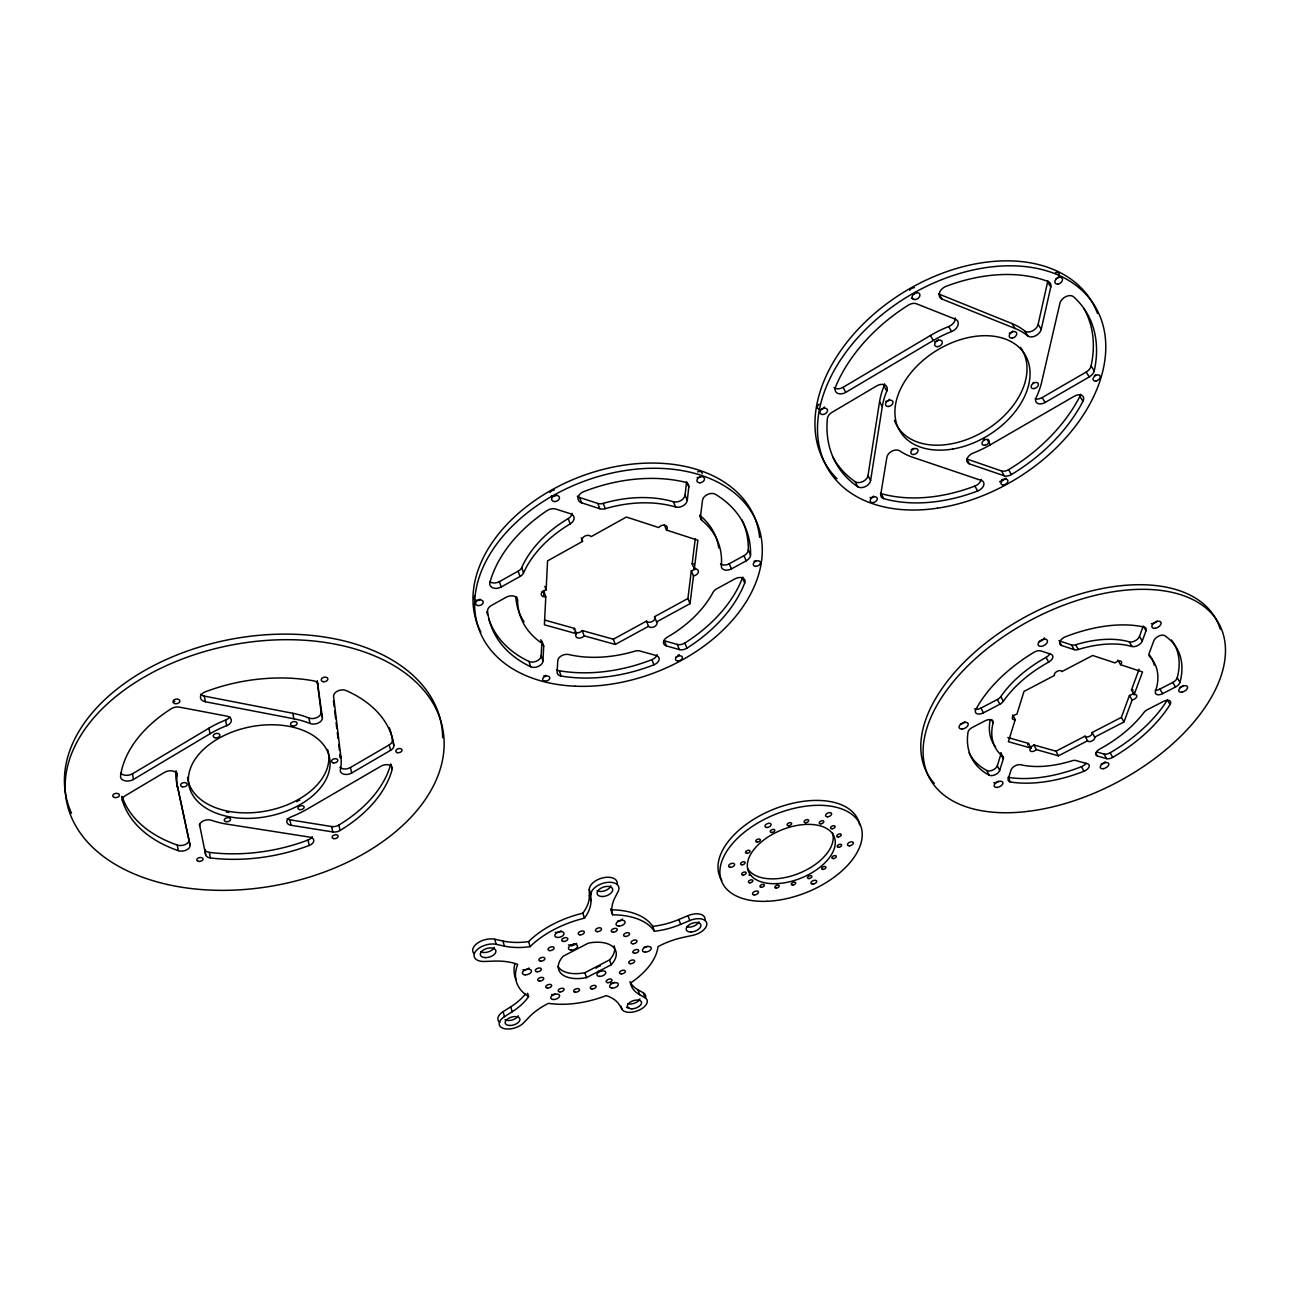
<?xml version="1.0" encoding="UTF-8"?>
<svg xmlns="http://www.w3.org/2000/svg" width="1290" height="1290" viewBox="0 0 1290 1290"><rect width="100%" height="100%" fill="white"/><g stroke="black" fill="none" stroke-linecap="round" stroke-linejoin="round"><path stroke-width="1.5" d="M543.751 595.496L543.945 591.497A4.838 3.338 -18.6 0 1 542.235 591.497M542.961 661.028L541.187 655.723L541.897 641.211L543.671 646.516L542.961 661.028A7.498 4.983 -17.9 0 1 538.478 666.35A7.498 4.983 -17.9 0 1 530.722 666.737A136.385 93.412 -20.8 0 1 487.556 611.299A7.788 5.353 -17.1 0 1 491.442 605.445L506.293 597.189A7.788 5.37 -17.5 0 1 517.548 600.173A105.587 72.272 -20.8 0 0 541.961 643.275A7.563 5.063 -18 0 1 543.671 646.516M543.945 591.497L545.783 596.818L544.412 624.812L576.453 633.696A4.708 3.16 -19.3 0 0 577.807 637.937A4.708 3.16 -19.3 0 0 584.112 635.825L615.265 644.452L648.483 626.327A4.66 3.096 -21.2 0 0 654.465 626.618A4.66 3.096 -21.2 0 0 656.578 621.909L690.037 603.639L693.472 575.888L691.327 570.712A4.741 3.225 -22.8 0 0 695.568 568.293M545.783 596.818A4.854 3.338 -18.6 0 1 541.252 594.029A4.854 3.338 -18.6 0 1 546.138 589.901L547.557 560.876L582.58 541.397A4.934 3.483 -20.2 0 1 584.66 536.205A4.934 3.483 -20.2 0 1 591.11 536.656L626.376 517.032L658.722 527.546A4.886 3.419 -22.5 0 1 665.285 525.353A4.886 3.419 -22.5 0 1 666.462 530.045L697.89 540.252L694.326 569.019A4.757 3.209 -22.8 0 1 698.422 571.809A4.757 3.209 -22.8 0 1 693.472 575.888M687.28 500.294L685.054 495.086L686.586 481.831L688.812 487.04L687.28 500.294A7.917 5.579 -23.3 0 1 675.589 506.986A105.587 72.272 -20.8 0 0 605.268 508.679A8.014 5.74 -21.1 0 1 599.834 508.728L581.613 502.81A8.079 5.805 -20.6 0 1 578.097 497.505A8.079 5.805 -20.6 0 1 583.66 491.667A136.385 93.412 -20.8 0 1 684.974 482.137A7.966 5.644 -23.6 0 1 688.812 487.04M690.037 603.639L687.925 598.479L691.327 570.712M694.326 569.019L692.166 563.843L695.229 538.898M832.969 457.257A145.867 99.233 -31.9 0 0 855.173 481.686A7.74 5.241 -28.1 0 0 862.8 481.557A7.74 5.241 -28.1 0 0 868.009 475.559L879.57 401.674A87.43 59.421 -31.9 0 1 884.053 386.065A8.127 5.692 -30.4 0 0 884.537 383.807M870.589 480.573L882.279 406.705A87.639 59.388 -31.8 0 1 886.794 391.096A8.143 5.692 -30.3 0 0 884.956 385.017A8.143 5.692 -30.3 0 0 876.765 385.887L831.905 412.397A8.079 5.66 -28.8 0 0 827.374 418.557A146.222 99.169 -31.8 0 0 857.721 486.717A7.772 5.241 -28.1 0 0 865.38 486.588A7.772 5.241 -28.1 0 0 870.589 480.573L868.009 475.559M938.668 293.927A8.514 6.047 -34.2 0 0 939.072 294.12L1012.053 323.596A87.43 59.421 -31.9 0 1 1024.679 330.95A8.272 5.612 -34.5 0 0 1032.371 330.982A8.272 5.612 -34.5 0 0 1038.128 324.403L1047.593 282.058A8.466 5.805 -35.7 0 0 1047.738 280.752M1041.24 329.289L1050.802 286.928A8.482 5.805 -35.6 0 0 1048.173 281.526A146.222 99.169 -31.8 0 0 946.005 286.348A8.546 6.047 -34.1 0 0 939.443 292.878A8.546 6.047 -34.1 0 0 942.055 299.087L1015.133 328.499A87.639 59.388 -31.8 0 1 1027.759 335.851A8.288 5.595 -34.4 0 0 1035.483 335.868A8.288 5.595 -34.4 0 0 1041.24 329.289L1038.128 324.403M969.08 752.892A116.1 65.193 -27.9 0 0 986.818 770.501A6.353 3.548 -26 0 0 992.816 770.033A6.353 3.548 -26 0 0 997.331 765.728L1000.895 754.182A6.402 3.58 -26.1 0 0 1000.959 752.763M1012.747 714.902L1015.23 719.626L1008.361 741.702L1030.952 748.071A4.015 2.225 -26.7 0 0 1031.113 751.409A4.015 2.225 -26.7 0 0 1036.37 749.603L1058.429 755.827L1087.567 740.783A3.999 2.177 -27.6 0 0 1092.098 740.895A3.999 2.177 -27.6 0 0 1094.662 737.122L1123.977 721.965L1132.12 700.002A4.08 2.241 -28.6 0 0 1136.732 696.697A4.08 2.241 -28.6 0 0 1134.136 694.601L1131.459 689.989L1139.102 669.236M986.818 770.501L989.172 775.193A6.369 3.531 -25.9 0 0 995.17 774.726A6.369 3.531 -25.9 0 0 999.702 770.42L1003.298 758.875A6.418 3.58 -26.1 0 0 1002.652 756.359A90.074 50.374 -27.8 0 1 993.09 722.851L991.462 719.691M1058.913 640.743L1071.506 644.935A6.805 3.934 -28.8 0 0 1075.634 644.774A89.897 50.455 -27.9 0 1 1129.298 641.872A6.756 3.838 -29.5 0 0 1139.473 636.422L1143.214 626.085L1146.02 630.746L1142.247 641.066A6.773 3.822 -29.5 0 1 1132.056 646.532A90.074 50.374 -27.8 0 0 1078.295 649.483A6.821 3.934 -28.8 0 1 1074.183 649.644L1061.573 645.484L1059.8 642.323M1028.807 746.781A3.999 2.225 -26.8 0 0 1033.919 744.943L1055.962 751.199L1085.035 736.171A3.983 2.177 -27.6 0 0 1089.55 736.284A3.983 2.177 -27.6 0 0 1092.114 732.51L1121.365 717.385L1129.46 695.407A4.064 2.241 -28.7 0 0 1134.055 692.101M1134.136 694.601L1142.521 671.961L1120.558 664.705L1117.85 660.045M499.794 1022.341A13.722 7.337 -16.6 0 1 503.116 1011.666L510.743 1006.813A54.938 30.041 -16.1 0 0 525.723 993.623M629.955 981.642A52.648 28.283 -19.5 0 0 638.002 989.817L643.355 992.832L644.952 997.67A13.4 7.063 -18.7 0 1 640.082 1009.667A13.4 7.063 -18.7 0 1 622.086 1009.425L619.458 1005.023A52.471 27.59 -17.6 0 0 606.171 995.606A73.836 40.49 -18 0 1 548.524 1003.33A52.471 27.59 -17.6 0 0 528.9 1017.31L523.611 1022.873A13.755 7.321 -16.6 0 1 503.358 1028.388A13.755 7.321 -16.6 0 1 504.487 1016.649L512.13 1011.795A55.035 29.993 -16.1 0 0 528.594 996.573L527.642 993.268M120.647 773.226A7.934 5.047 -7.9 0 0 132.531 773.79L208.964 728.173A82.947 52.987 -10.9 0 1 225.589 720.062A7.917 5.208 -9.7 0 0 229.765 716.676M133.386 779.482L209.996 733.8A83.124 52.938 -11 0 1 226.669 725.673A7.934 5.208 -9.8 0 0 231.345 720.4A7.934 5.208 -9.8 0 0 226.589 716.079L179.52 707.162A8.095 5.321 -8.5 0 0 171.344 708.678A138.675 88.381 -10.9 0 0 120.551 776.145A7.966 5.047 -7.9 0 0 124.695 780.708A7.966 5.047 -7.9 0 0 133.386 779.482L132.531 773.79M834.033 387.677A8.175 5.821 -29.7 0 0 843.08 387.306L930.396 335.513A87.43 59.421 -31.9 0 1 948.682 326.564A8.369 5.853 -33.3 0 0 955.277 317.904M845.74 392.37L933.299 340.495A87.639 59.388 -31.8 0 1 951.633 331.53A8.385 5.853 -33.2 0 0 957.986 325.177A8.385 5.853 -33.2 0 0 955.438 319.243L916.513 303.795A8.482 6.047 -33 0 0 908.499 305.037A146.222 99.169 -31.8 0 0 835.485 387.032A8.208 5.805 -29.6 0 0 837.404 393.208A8.208 5.805 -29.6 0 0 845.74 392.37L843.08 387.306M339.883 767.308A7.434 4.741 -13 0 0 350.412 767.534L389.193 744.91A7.434 4.805 -13.9 0 0 392.45 739.928A138.369 88.462 -10.9 0 0 389.37 727.786M393.853 745.346A138.675 88.381 -10.9 0 0 346.107 690.553A7.756 5.16 -12.7 0 0 337.69 690.989A7.756 5.16 -12.7 0 0 333.594 696.552L340.979 757.794A83.124 52.938 -11 0 1 340.334 769.824A7.45 4.741 -13.1 0 0 343.688 774.161A7.45 4.741 -13.1 0 0 351.735 772.968L390.596 750.312A7.45 4.789 -14 0 0 393.853 745.346L392.45 739.928M1035.177 398.755A7.95 5.225 -33 0 0 1042.127 397.594L1086.148 372.052A8.03 5.241 -34.1 0 0 1091.082 365.989A145.867 99.233 -31.9 0 0 1083.697 308.31M1045.142 402.464L1089.292 376.89A8.046 5.241 -34.1 0 0 1094.243 370.827A146.222 99.169 -31.8 0 0 1073.586 296.797A8.401 5.66 -35.5 0 0 1065.83 296.636A8.401 5.66 -35.5 0 0 1059.88 303.408L1041.627 382.227A87.639 59.388 -31.8 0 1 1036.176 397.497A7.966 5.225 -32.9 0 0 1037.434 403.302A7.966 5.225 -32.9 0 0 1045.142 402.464L1042.127 397.594M969.451 463.9A7.756 5.096 -30.6 0 1 967.129 458.788A7.756 5.096 -30.6 0 1 973.095 453.113A87.639 59.388 -31.8 0 0 990.285 444.824L1074.264 396.24A7.917 5.128 -33.3 0 1 1081.923 395.433A7.917 5.128 -33.3 0 1 1082.955 401.271A146.222 99.169 -31.8 0 1 1011.408 474.559A7.659 4.934 -30.9 0 1 1004.297 475.816L969.451 463.9L966.662 458.966L1001.459 470.931A7.643 4.95 -30.9 0 0 1008.57 469.689A145.867 99.233 -31.9 0 0 1079.875 396.433A7.901 5.128 -33.4 0 0 1080.569 394.272M489.587 581.613A7.869 5.515 -17.2 0 0 499.407 581.613L518.161 571.164A7.869 5.531 -17.8 0 0 521.74 567.519A105.345 72.337 -20.8 0 1 568.213 518.58A7.998 5.724 -19.8 0 0 572.115 513.339M501.165 586.998L519.967 576.517A7.901 5.531 -17.9 0 0 523.547 572.873A105.587 72.272 -20.8 0 1 570.18 523.917A8.014 5.724 -19.8 0 0 570.535 513.759L555.829 509.066A8.062 5.789 -19.4 0 0 547.299 510.501A136.385 93.412 -20.8 0 0 489.878 582.629A7.885 5.499 -17.2 0 0 492.861 587.853A7.885 5.499 -17.2 0 0 501.165 586.998L499.407 581.613M720.546 563.972A7.563 5.112 -23.7 0 0 729.253 563.746L743.943 555.7A7.579 5.128 -24.2 0 0 748.281 549.879A136.063 93.493 -20.8 0 0 741.863 519.676M718.772 547.96A105.345 72.337 -20.8 0 0 699.68 515.194L701.905 520.386A105.587 72.272 -20.8 0 1 721.32 565.859A7.579 5.112 -23.7 0 0 731.478 568.874L746.201 560.827A7.595 5.128 -24.2 0 0 750.554 555.006L748.281 549.879M574.679 632.019A4.692 3.16 -19.2 0 0 582.241 630.552L613.347 639.227L646.484 621.119A4.644 3.096 -21.2 0 0 652.45 621.425A4.644 3.096 -21.2 0 0 654.546 616.717L687.925 598.479M974.531 708.936A6.627 3.838 -26.6 0 0 980.981 708.081L997.364 699.503A6.644 3.854 -26.9 0 0 1000.83 696.568A89.897 50.455 -27.9 0 1 1046.045 657.384A6.773 3.951 -28.2 0 0 1049.931 653.514M983.415 712.854L999.847 704.243A6.66 3.854 -26.9 0 0 1003.314 701.325A90.074 50.374 -27.8 0 1 1048.657 662.109A6.789 3.934 -28.2 0 0 1050.979 654.224L1040.82 650.918A6.821 3.983 -28.1 0 0 1034.096 652.224A116.326 65.097 -27.8 0 0 975.788 709.677A6.644 3.838 -26.5 0 0 976.949 713.709A6.644 3.838 -26.5 0 0 983.415 712.854L980.981 708.081M571.663 946.021L576.678 943.409M557.957 966.387A29.976 16.496 -18 0 0 584.951 972.676L609.557 959.905A29.976 16.496 -18 0 0 614.121 945.86M586.482 977.61L611.154 964.823A30.041 16.464 -18 0 0 613.185 947.037A30.041 16.464 -18 0 0 588.272 943.151L563.149 956.245A30.041 16.464 -18 0 0 561.505 973.902A30.041 16.464 -18 0 0 586.482 977.61L584.951 972.676M1155.163 690.231A6.514 3.564 -29.1 0 0 1159.92 689.086L1172.771 682.442A6.531 3.564 -29.3 0 0 1177.222 677.782A116.1 65.193 -27.9 0 0 1171.481 640.001M1162.645 693.665L1175.513 687.006A6.547 3.564 -29.3 0 0 1179.979 682.346A116.326 65.097 -27.8 0 0 1164.902 635.744A6.756 3.789 -29.8 0 0 1158.839 636.051A6.756 3.789 -29.8 0 0 1153.824 640.791L1149.084 653.562A6.708 3.741 -29.5 0 0 1149.471 656.352A90.074 50.374 -27.8 0 1 1155.437 691.521A6.531 3.564 -29.1 0 0 1162.645 693.665L1159.92 689.086M610.718 908.853A55.357 31.282 -19.6 0 0 610.992 909.805A73.691 40.554 -18 0 1 652.692 926.349A55.357 31.282 -19.6 0 0 678.911 919.48L688.022 915.658A13.835 7.627 -19.9 0 1 704.888 920.447M610.992 909.805L612.621 914.787A73.836 40.49 -18 0 1 654.385 931.251A55.454 31.234 -19.6 0 0 680.636 924.366L689.779 920.544A13.867 7.611 -19.9 0 1 706.726 923.092A13.867 7.611 -19.9 0 1 692.827 935.331L683.41 937.346A52.745 28.235 -19.6 0 0 657.965 946.65A73.836 40.49 -18 0 1 630.407 983.109A52.745 28.235 -19.6 0 0 639.598 994.655L644.952 997.67M392.176 769.356A7.369 4.676 -14 0 0 389.048 764.97A7.369 4.676 -14 0 0 381.05 766.147L307.02 809.217A83.124 52.938 -11 0 1 291.298 816.78A7.369 4.563 -12 0 0 286.799 821.537A7.369 4.563 -12 0 0 291.056 825.278L332.82 831.937A7.24 4.45 -13 0 0 340.092 830.47A138.675 88.381 -10.9 0 0 392.176 769.356L390.789 763.97A138.369 88.462 -10.9 0 1 338.851 825.068A7.224 4.467 -12.9 0 1 331.594 826.535L289.911 819.811A7.353 4.563 -12 0 1 287.089 818.715M318.178 684.716A7.869 5.257 -11.9 0 0 313.502 680.814A138.675 88.381 -10.9 0 0 205.303 691.811A8.079 5.37 -9.2 0 0 200.45 697.245A8.079 5.37 -9.2 0 0 205.368 701.76L293.975 718.82A83.124 52.938 -11 0 1 310.1 723.497A7.724 5.063 -12.1 0 0 318.42 722.964A7.724 5.063 -12.1 0 0 322.387 717.546L317.308 681.023M200.45 694.133A8.046 5.37 -9.1 0 0 204.32 696.1L292.749 713.273A82.947 52.987 -10.9 0 1 308.842 717.982A7.708 5.079 -12 0 0 317.147 717.45A7.708 5.079 -12 0 0 321.097 712.032L317.13 681.104M528.594 996.573A73.836 40.49 -18 0 1 517.693 964.42A55.035 29.993 -16.1 0 0 494.118 961.115L484.492 961.469A14.48 8.095 -16.2 0 1 475.349 951.714A14.48 8.095 -16.2 0 1 496.15 944.328L504.39 946.102A56.937 32.508 -17.2 0 0 530.061 946.667A73.836 40.49 -18 0 1 584.434 918.19A56.937 32.508 -17.2 0 0 590.981 900.646L590.868 894.551L589.256 889.519A14.513 8.321 -18.5 0 1 604.026 877.603A14.513 8.321 -18.5 0 1 617.152 884.44M474.027 953.665A14.448 8.111 -16.2 0 1 477.623 943.038A14.448 8.111 -16.2 0 1 494.731 939.233L502.955 941.023A56.825 32.556 -17.1 0 0 528.577 941.619A73.691 40.554 -18 0 1 582.838 913.175A56.825 32.556 -17.1 0 0 589.369 895.631L589.256 889.519M544.477 620.022L574.582 628.424L576.453 633.696M666.462 645.951L679.314 649.579A7.321 4.773 -21.7 0 0 686.925 648.16A136.385 93.412 -20.8 0 0 744.717 582.983A7.498 4.999 -23.7 0 0 742.669 577.985A7.498 4.999 -23.7 0 0 735.026 578.823L716.708 588.821A7.482 4.983 -23.1 0 0 713.08 592.271A105.587 72.272 -20.8 0 1 667.236 637.196A7.353 4.821 -21.5 0 0 666.462 645.951L664.447 640.791A7.337 4.838 -21.5 0 1 663.753 640.55M1007.812 737.525L1028.501 743.411L1030.952 748.071M664.447 640.791L677.282 644.436A7.305 4.789 -21.7 0 0 684.861 643.017A136.063 93.493 -20.8 0 0 742.492 577.872A7.482 4.999 -23.7 0 0 742.718 577.114M1097.419 756.005L1106.578 758.633A6.305 3.386 -27.6 0 0 1112.706 757.359A116.326 65.097 -27.8 0 0 1170.062 704.501A6.45 3.483 -28.9 0 0 1169.466 700.599A6.45 3.483 -28.9 0 0 1163.419 701.421L1147.39 709.693A6.434 3.483 -28.6 0 0 1143.924 712.499A90.074 50.374 -27.8 0 1 1099.773 749.022A6.321 3.402 -27.5 0 0 1097.419 756.005L1095.726 752.941M1096.726 751.941L1104.046 754.053A6.289 3.386 -27.6 0 0 1110.158 752.779A116.1 65.193 -27.9 0 0 1167.369 699.938L1170.062 704.501M577.275 496.102A8.062 5.821 -20.6 0 0 579.597 497.488L597.802 503.439A7.998 5.74 -21.1 0 0 603.22 503.39A105.345 72.337 -20.8 0 1 673.412 501.762A7.901 5.579 -23.4 0 0 685.054 495.086M1047.593 282.058L1050.802 286.928M1091.082 365.989L1094.243 370.827M1086.148 372.052L1089.292 376.89M1079.875 396.433L1082.955 401.271M1024.679 330.95L1027.759 335.851M1012.053 323.596L1015.133 328.499M1177.222 677.782L1179.979 682.346M1172.771 682.442L1175.513 687.006M939.072 294.12L942.055 299.087M1139.473 636.422L1142.247 641.066M948.682 326.564L951.633 331.53M1129.298 641.872L1132.056 646.532M930.396 335.513L933.299 340.495M1008.57 469.689L1011.408 474.559M987.431 439.906L990.285 444.824M1001.459 470.931L1004.297 475.816M1129.46 695.407L1132.12 700.002M1121.365 717.385L1123.977 721.965M1075.634 644.774L1078.295 649.483M1071.506 644.935L1074.183 649.644M880.425 493.361A7.675 5.128 -28.4 0 0 881.135 493.619A145.867 99.233 -31.9 0 0 974.901 486.072L977.675 490.99A7.627 4.934 -30.1 0 0 983.641 485.459A7.627 4.934 -30.1 0 0 981.4 480.477L912.643 457.257A87.639 59.388 -31.8 0 1 899.823 450.919A7.853 5.305 -29.2 0 0 892.164 451.065A7.853 5.305 -29.2 0 0 886.891 457.176L880.796 494.247A7.692 5.128 -28.4 0 0 883.731 498.633A146.222 99.169 -31.8 0 0 977.675 490.99M1110.158 752.779L1112.706 757.359M1092.114 732.51L1094.662 737.122M1104.046 754.053L1106.578 758.633M1046.045 657.384L1048.657 662.109M1085.035 736.171L1087.567 740.783M884.053 386.065L886.794 391.096M1010.425 781.998L1008.054 777.338A116.1 65.193 -27.9 0 0 1081.471 766.679L1083.939 771.275A6.273 3.37 -27.1 0 0 1088.921 767.195A6.273 3.37 -27.1 0 0 1087.518 763.809L1075.908 760.519A6.305 3.419 -27 0 0 1072.055 760.778A90.074 50.374 -27.8 0 1 1020.712 764.744A6.353 3.499 -26.3 0 0 1011.102 769.84L1008.232 778.902A6.321 3.467 -26.1 0 0 1010.425 781.998A116.326 65.097 -27.8 0 0 1083.955 771.275M879.57 401.674L882.279 406.705M1055.962 751.199L1058.429 755.827M1033.919 744.943L1036.37 749.603M1000.83 696.568L1003.314 701.325M997.364 699.503L999.847 704.243M881.135 493.619L883.731 498.633M1001.056 753.215L1002.652 756.359M1000.895 754.182L1003.298 758.875M855.173 481.686L857.721 486.717M997.331 765.728L999.702 770.42M743.943 555.7L746.201 560.827M742.492 577.872L744.717 582.983M729.253 563.746L731.478 568.874M673.412 501.762L675.589 506.986M664.318 524.82L666.462 530.045M684.861 643.017L686.925 648.16M677.282 644.436L679.314 649.579M654.546 616.717L656.578 621.909M603.22 503.39L605.268 508.679M646.484 621.119L648.483 626.327M597.802 503.439L599.834 508.728M657.062 654.659A7.288 4.773 -20.8 0 1 651.934 659.641L653.901 664.818A136.385 93.412 -20.8 0 1 561.086 676.024A7.417 4.886 -18.6 0 1 557.119 672.042L557.78 660.674A7.45 4.934 -18.7 0 1 568.68 654.514A105.587 72.272 -20.8 0 0 634.825 651.16A7.353 4.821 -20.5 0 1 639.792 650.982L656.11 655.497A7.305 4.757 -20.8 0 1 659.045 659.819A7.305 4.757 -20.8 0 1 653.901 664.818M579.597 497.488L581.613 502.81M581.258 537.865L582.58 541.397M613.347 639.227L615.265 644.452M568.213 518.58L570.18 523.917M688.022 915.658L689.779 920.544M582.241 630.552L584.112 635.825M678.911 919.48L680.636 924.366M544.896 586.353L546.138 589.901M652.692 926.349L654.385 931.251M556.619 669.607A7.401 4.886 -18.6 0 0 559.296 670.752L561.086 676.024M521.74 567.519L523.547 572.873M518.161 571.164L519.967 576.517M540.768 639.727L541.961 643.275M516.371 596.609L517.548 600.173M638.002 989.817L639.598 994.655M488.765 618.878A136.063 93.493 -20.8 0 0 528.981 661.431L530.722 666.737M589.369 895.631L590.981 900.646M609.557 959.905L611.154 964.823M621.038 1006.2L622.086 1009.425M582.838 913.175L584.434 918.19M528.577 941.619L530.061 946.667M502.955 941.023L504.39 946.102M494.731 939.233L496.15 944.328M510.743 1006.813L512.13 1011.795M503.116 1011.666L504.487 1016.649M389.193 744.91L390.596 750.312M350.412 767.534L351.735 772.968M340.108 754.15L340.979 757.794M321.097 712.032L322.387 717.546M338.851 825.068L340.092 830.47M308.842 717.982L310.1 723.497M331.594 826.535L332.82 831.937M292.749 713.273L293.975 718.82M176.053 770.727A82.947 52.987 -10.9 0 0 176.585 782.175L190.017 845.031A7.53 4.596 -9.7 0 1 186.421 849.997A7.53 4.596 -9.7 0 1 178.214 850.642A138.675 88.381 -10.9 0 1 122.469 800.735L121.921 796.946M176.585 782.175L190.017 845.031M312.244 836.662A7.24 4.434 -12.3 0 1 308.068 840.016L309.245 845.434A138.675 88.381 -10.9 0 1 210.334 857.931A7.434 4.515 -10.4 0 1 205.674 854.786L199.466 824.262M289.911 819.811L291.056 825.278M225.589 720.062L226.669 725.673M204.32 696.1L205.368 701.76M208.964 728.173L209.996 733.8M205.674 854.786L204.707 849.239A7.417 4.515 -10.4 0 0 209.351 852.384L210.334 857.931M176.472 771.823L177.117 775.596A83.124 52.938 -11 0 0 177.536 787.803M122.066 796.398A138.369 88.462 -10.9 0 0 177.294 845.063L178.214 850.642M333.465 700.922L334.191 706.856M334.658 710.806L335.626 718.724M336.093 722.674L336.819 728.608M337.287 732.559L338.012 738.493M338.722 744.427L339.447 750.345M750.554 555.006A136.385 93.412 -20.8 0 0 715.466 494.312A7.885 5.515 -24.2 0 0 707.549 494.457A7.885 5.515 -24.2 0 0 702.486 500.407L700.47 516.758A7.821 5.434 -23.9 0 0 701.905 520.386M480.88 632.165A148.56 102.103 -20.8 0 1 587.273 474.123A148.56 102.103 -20.8 0 1 759.616 537.366M678.798 655.626A148.56 102.103 -20.8 0 1 675.638 657.303M755.988 560.553A3.773 2.532 -24.4 0 1 753.957 561.198M573.937 629.73A4.692 3.16 -19.2 0 1 574.582 628.424M692.166 563.843A4.741 3.225 -22.8 0 1 693.81 563.859M556.571 494.634A4.047 2.935 -19.6 0 1 551.346 495.973M549.959 492.538A4.047 2.935 -19.6 0 1 554.361 490.055M545.863 675.38A3.693 2.435 -18.1 0 1 543.767 675.896M679.233 654.594A3.628 2.354 -21.5 0 1 677.831 655.417M697.535 471.85A3.983 2.822 -24.3 0 1 702.26 473.607M700.341 476.703A3.983 2.822 -24.3 0 1 697.132 477.558M524.03 621.909A105.345 72.337 -20.8 0 1 515.919 598.028M651.934 659.641A136.063 93.493 -20.8 0 1 559.296 670.752M487.491 614.621A136.063 93.493 -20.8 0 1 486.814 611.75M541.187 655.723A7.482 4.983 -17.9 0 1 536.721 661.044A7.482 4.983 -17.9 0 1 528.981 661.431M480.17 599.14A3.918 2.709 -16.6 0 1 476.687 600.205M475.3 599.898A3.918 2.709 -16.6 0 1 475.252 595.609M836.984 478.687A155.961 106.119 -31.9 0 1 901.033 293.878A155.961 106.119 -31.9 0 1 1097.516 313.47M1006.232 478.122A155.961 106.119 -31.9 0 1 999.589 481.718M1095.662 374.729A3.999 2.596 -34.1 0 1 1094.436 375.6M916.223 292.314A4.257 3.064 -33.5 0 1 912.562 294.555M909.724 290.298A4.257 3.064 -33.5 0 1 914.4 287.67M873.572 496.102A3.822 2.564 -28 0 1 872.733 496.763M871.46 497.343A3.822 2.564 -28 0 1 870.04 497.585M1002.959 479.235A3.805 2.451 -30.6 0 1 1001.701 479.816M1033.709 382.501A3.999 2.661 -33.1 0 1 1032.79 383.114M1012.827 331.014A4.128 2.822 -34.1 0 1 1009.264 333.159M938.346 339.818A4.144 2.903 -32.7 0 1 934.653 341.705M889.519 399.32A4.031 2.806 -30.3 0 1 885.666 401.448M913.852 448.259A3.918 2.644 -29.7 0 1 911.24 449.468M984.689 439.132A3.902 2.58 -31.1 0 1 983.48 439.89M1020.358 347.333A73.143 49.713 -31.9 0 1 983.028 431.876A73.143 49.713 -31.9 0 1 894.438 420.379M1055.43 272.642A4.241 2.903 -36.1 0 1 1059.267 274.947M1058.59 276.689A4.241 2.903 -36.1 0 1 1055.833 278.914M911.32 298.345A8.466 6.047 -33 0 1 913.594 298.796M981.126 479.364A7.611 4.95 -30.1 0 1 974.901 486.072M824.455 406.947A4.047 2.87 -28.7 0 1 821.149 409.285M818.65 409.14A4.047 2.87 -28.7 0 1 819.102 404.157M721.884 880.522A74.739 42.135 -22 0 1 773.323 809.394A74.739 42.135 -22 0 1 859.656 824.81M748.942 875.055A2.338 1.306 -21.2 0 1 750.635 875.233M832.437 832.679A46.166 26.026 -22 0 1 800.445 872.75A46.166 26.026 -22 0 1 747.668 868.734M122.469 800.735A7.853 4.918 -8.2 0 1 125.259 795.72L164.556 772.339A7.853 4.983 -8.9 0 1 173.086 771.097A7.853 4.983 -8.9 0 1 177.117 775.596M309.245 845.434A7.256 4.434 -12.4 0 0 313.793 840.774A7.256 4.434 -12.4 0 0 309.664 837.113L227.443 824.229A83.124 52.938 -11 0 1 211.463 820.295A7.563 4.66 -10.1 0 0 203.24 820.94A7.563 4.66 -10.1 0 0 199.627 825.987M71.498 813.216A191.113 122.324 -10.8 0 1 227.217 640.001A191.113 122.324 -10.8 0 1 442.647 737.767M308.068 840.016A138.369 88.462 -10.9 0 1 209.351 852.384M189.066 839.468A7.514 4.596 -9.7 0 1 185.486 844.434A7.514 4.596 -9.7 0 1 177.294 845.063M339.915 755.311A82.947 52.987 -10.9 0 1 339.915 757.553M327.596 749.538A71.498 45.666 -10.9 0 1 267.401 810.765A71.498 45.666 -10.9 0 1 187.582 777.37M226.314 812.152A3.209 2 -10.5 0 1 228.846 812.603M296.99 801.751A3.16 1.967 -12.1 0 1 299.861 800.187M174.279 701.486A8.079 5.321 -8.4 0 1 174.827 701.405M1039.305 641.598A5.144 3.015 -28.3 0 0 1041.643 646.274A5.144 3.015 -28.3 0 0 1047.319 640.356A5.144 3.015 -28.3 0 0 1039.305 641.598A5.144 3.015 -28.4 0 0 1044.497 637.841M1120.558 664.705A4.176 2.354 -29 0 0 1120.575 661.06A4.176 2.354 -29 0 0 1115.157 662.915L1092.646 655.481L1061.928 671.558A4.192 2.403 -28.1 0 0 1057.139 671.348A4.192 2.403 -28.1 0 0 1054.494 675.444L1023.986 691.424L1016.907 714.176A4.112 2.338 -26.9 0 0 1012.344 717.53A4.112 2.338 -26.9 0 0 1015.23 719.626M989.172 775.193A116.326 65.097 -27.8 0 1 968.016 732.22A6.563 3.757 -26.1 0 1 972.176 727.528L985.173 720.739A6.579 3.757 -26.4 0 1 993.09 722.851M1146.02 630.746A6.805 3.87 -29.7 0 0 1144.037 627.037A116.326 65.097 -27.8 0 0 1065.379 636.809A6.853 3.983 -28.7 0 0 1059.993 641.452A6.853 3.983 -28.7 0 0 1061.573 645.484M934.299 783.401A163.685 91.993 -27.9 0 1 1026.711 616.152A163.685 91.993 -27.9 0 1 1220.243 629.23M1157.082 621.103A5.112 2.903 -30 0 1 1151.277 623.715M1027.55 744.975A3.999 2.225 -26.8 0 1 1028.501 743.411M1131.459 689.989A4.064 2.241 -28.7 0 1 1133.265 690.102M964.856 721.723A4.934 2.854 -26.1 0 1 960.534 724.141M998.605 781.224A4.725 2.612 -25.9 0 1 993.768 782.756M1105.24 761.777A4.692 2.516 -27.4 0 1 1101.112 764.051M1149.6 655.126A89.897 50.455 -27.9 0 1 1154.244 665.188M995.606 746.926A89.897 50.455 -27.9 0 1 990.091 720.626M1086.099 763.18A6.256 3.386 -27.1 0 1 1081.471 766.679M1183.301 685.522A4.87 2.644 -29.3 0 1 1179.786 687.457M590.868 894.551A14.529 8.321 -18.5 0 1 607.187 882.408A14.529 8.321 -18.5 0 1 618.152 891.39L614.846 897.856A55.454 31.234 -19.6 0 0 612.621 914.787M516.113 979.787A73.691 40.554 -18 0 1 514.774 964.114M643.355 992.832A13.368 7.079 -18.7 0 1 645.597 997.638M628.972 1007.49A13.368 7.079 -18.7 0 1 626.472 1007.458M561.086 930.864A4.773 2.677 -17.5 0 1 555.248 932.348M601.446 970.741A4.596 2.499 -18.2 0 1 597.996 971.467M595.98 968.258A4.596 2.499 -18.2 0 1 600.318 966.017M647.129 946.296A4.612 2.532 -19.1 0 1 644.178 947.183M555.039 993.993A4.596 2.483 -17.4 0 1 551.572 994.542M614.395 982.319A4.547 2.451 -18.4 0 1 610.638 983.222M610.863 885.811A8.062 4.628 -18.5 0 1 604.946 890.729A8.062 4.628 -18.5 0 1 597.077 890.664M494.247 947.473A8.03 4.515 -16.2 0 1 488.346 951.875A8.03 4.515 -16.2 0 1 480.735 951.794M518.257 1015.762A7.627 4.08 -16.6 0 1 512.291 1019.971A7.627 4.08 -16.6 0 1 505.035 1019.681M639.84 998.895A7.434 3.934 -18.7 0 1 634.664 1003.136A7.434 3.934 -18.7 0 1 627.569 1003.588M698.922 921.769A7.692 4.241 -19.9 0 1 686.715 926.833M574.26 943.748A4.708 2.628 -17.8 0 1 568.471 944.893M622.586 919.044A4.725 2.644 -18.7 0 1 617.475 921.157M528.981 968.016A4.708 2.596 -16.9 0 1 522.934 969.757M575.243 686.199A148.898 102.023 -20.8 0 0 758.907 528.013A148.898 102.023 -20.8 0 0 521.257 517.822A148.898 102.023 -20.8 0 0 575.243 686.199M477.961 605.558A3.918 2.709 -16.6 0 0 483.218 601.833A3.918 2.709 -16.6 0 0 477.058 600.93A3.918 2.709 -16.6 0 0 477.961 605.558M755.779 566.342A3.773 2.532 -24.4 0 0 760.358 562.166A3.773 2.532 -24.4 0 0 754.424 562.166A3.773 2.532 -24.4 0 0 755.779 566.342M699.664 482.782A3.983 2.822 -24.2 0 0 704.421 478.268A3.983 2.822 -24.2 0 0 698.067 478.138A3.983 2.822 -24.2 0 0 699.664 482.782M554.297 501.552A4.064 2.935 -19.7 0 0 559.409 497.263A4.064 2.935 -19.7 0 0 552.926 496.65A4.064 2.935 -19.7 0 0 554.297 501.552M545.106 681.185A3.709 2.435 -18.1 0 0 549.75 677.46A3.709 2.435 -18.1 0 0 543.816 677.169A3.709 2.435 -18.1 0 0 545.106 681.185M677.718 660.932A3.644 2.354 -21.5 0 0 682.426 657.255A3.644 2.354 -21.5 0 0 676.782 656.933A3.644 2.354 -21.5 0 0 677.718 660.932M937.395 508.196A156.332 106.054 -31.8 0 0 1096.774 309.455A156.332 106.054 -31.8 0 0 850.69 346.026A156.332 106.054 -31.8 0 0 937.395 508.196M822.843 414.509A4.064 2.87 -28.6 0 0 827.39 409.591A4.064 2.87 -28.6 0 0 820.972 409.897A4.064 2.87 -28.6 0 0 822.843 414.509M1096.016 381.002A4.015 2.596 -34 0 0 1100.031 375.858A4.015 2.596 -34 0 0 1093.839 377.067A4.015 2.596 -34 0 0 1096.016 381.002M1058.09 284.058A4.257 2.903 -36 0 0 1062.267 278.414A4.257 2.903 -36 0 0 1055.688 279.64A4.257 2.903 -36 0 0 1058.09 284.058M915.658 299.522A4.273 3.064 -33.4 0 0 919.609 293.814A4.273 3.064 -33.4 0 0 912.804 295.055A4.273 3.064 -33.4 0 0 915.658 299.522M872.83 502.6A3.838 2.564 -28 0 0 877.216 498.085A3.838 2.564 -28 0 0 871.185 498.456A3.838 2.564 -28 0 0 872.83 502.6M1003.668 484.895A3.805 2.451 -30.6 0 0 1007.78 480.267A3.805 2.451 -30.6 0 0 1001.846 481.057A3.805 2.451 -30.6 0 0 1003.668 484.895M1034.225 388.58A4.015 2.661 -33.1 0 0 1038.144 383.404A4.015 2.661 -33.1 0 0 1031.871 384.63A4.015 2.661 -33.1 0 0 1034.225 388.58M1012.473 338.044A4.144 2.822 -34 0 0 1016.472 332.61A4.144 2.822 -34 0 0 1009.989 333.836A4.144 2.822 -34 0 0 1012.473 338.044M937.749 346.671A4.16 2.903 -32.6 0 0 942.119 341.366A4.16 2.903 -32.6 0 0 935.605 342.108A4.16 2.903 -32.6 0 0 937.749 346.671M888.6 406.463A4.047 2.806 -30.2 0 0 892.777 401.367A4.047 2.806 -30.2 0 0 886.359 402.158A4.047 2.806 -30.2 0 0 888.6 406.463M913.771 454.483A3.918 2.644 -29.7 0 0 917.883 449.629A3.918 2.644 -29.7 0 0 911.675 450.42A3.918 2.644 -29.7 0 0 913.771 454.483M984.77 445.276A3.902 2.58 -31.1 0 0 988.962 440.471A3.902 2.58 -31.1 0 0 982.867 441.245A3.902 2.58 -31.1 0 0 984.77 445.276M953.149 448.952A73.32 49.681 -31.8 0 0 1025.115 354.831A73.32 49.681 -31.8 0 0 909.16 375.003A73.32 49.681 -31.8 0 0 953.149 448.952M767.034 901.291A74.885 42.07 -22 0 0 861.091 826.971A74.885 42.07 -22 0 0 745.04 831.679A74.885 42.07 -22 0 0 767.034 901.291M849.4 845.821A3.128 1.742 -23.1 0 0 853.303 842.66A3.128 1.742 -23.1 0 0 848.465 842.951A3.128 1.742 -23.1 0 0 849.4 845.821M827.616 816.78A3.209 1.822 -23 0 0 831.582 813.522A3.209 1.822 -23 0 0 826.6 813.78A3.209 1.822 -23 0 0 827.616 816.78M767.115 827.471A3.225 1.854 -21.9 0 0 771.049 824.181A3.225 1.854 -21.9 0 0 765.97 824.455A3.225 1.854 -21.9 0 0 767.115 827.471M730.446 867.315A3.177 1.806 -20.9 0 0 734.607 864.284A3.177 1.806 -20.9 0 0 729.737 864.268A3.177 1.806 -20.9 0 0 730.446 867.315M754.36 894.938A3.096 1.709 -21.2 0 0 758.439 892.003A3.096 1.709 -21.2 0 0 753.715 892.003A3.096 1.709 -21.2 0 0 754.36 894.938M812.845 884.134A3.08 1.693 -22.2 0 0 816.651 881.07A3.08 1.693 -22.2 0 0 811.862 881.393A3.08 1.693 -22.2 0 0 812.845 884.134M820.811 823.81A2.403 1.355 -22.8 0 0 823.778 821.359A2.403 1.355 -22.8 0 0 820.053 821.569A2.403 1.355 -22.8 0 0 820.811 823.81M742.024 864.768A2.37 1.338 -21.1 0 0 745.136 862.494A2.37 1.338 -21.1 0 0 741.508 862.478A2.37 1.338 -21.1 0 0 742.024 864.768M746.894 853.335A2.386 1.355 -21.3 0 0 750.022 851.045A2.386 1.355 -21.3 0 0 746.378 851.013A2.386 1.355 -21.3 0 0 746.894 853.335M749.796 882.812A2.354 1.306 -21.2 0 0 752.876 880.586A2.354 1.306 -21.2 0 0 749.297 880.57A2.354 1.306 -21.2 0 0 749.796 882.812M761.293 887.327A2.338 1.29 -21.3 0 0 764.373 885.117A2.338 1.29 -21.3 0 0 760.826 885.117A2.338 1.29 -21.3 0 0 761.293 887.327M776.338 888.084A2.322 1.29 -21.6 0 0 779.176 885.762A2.322 1.29 -21.6 0 0 775.532 886.004A2.322 1.29 -21.6 0 0 776.338 888.084M808.975 878.555A2.322 1.274 -22.2 0 0 811.829 876.249A2.322 1.274 -22.2 0 0 808.217 876.49A2.322 1.274 -22.2 0 0 808.975 878.555M823.052 869.395A2.322 1.29 -22.4 0 0 825.923 867.057A2.322 1.29 -22.4 0 0 822.31 867.299A2.322 1.29 -22.4 0 0 823.052 869.395M833.356 858.56A2.338 1.29 -22.7 0 0 836.259 856.221A2.338 1.29 -22.7 0 0 832.631 856.431A2.338 1.29 -22.7 0 0 833.356 858.56M838.677 847.304A2.354 1.306 -22.9 0 0 841.596 844.934A2.354 1.306 -22.9 0 0 837.968 845.144A2.354 1.306 -22.9 0 0 838.677 847.304M832.115 828.761A2.386 1.338 -22.9 0 0 835.065 826.342A2.386 1.338 -22.9 0 0 831.373 826.551A2.386 1.338 -22.9 0 0 832.115 828.761M838.29 836.952A2.37 1.322 -23 0 0 841.225 834.565A2.37 1.322 -23 0 0 837.565 834.759A2.37 1.322 -23 0 0 838.29 836.952M743.072 874.991A2.354 1.322 -21.1 0 0 746.168 872.75A2.354 1.322 -21.1 0 0 742.572 872.733A2.354 1.322 -21.1 0 0 743.072 874.991M757.375 842.096A2.403 1.371 -21.6 0 0 760.294 839.661A2.403 1.371 -21.6 0 0 756.504 839.887A2.403 1.371 -21.6 0 0 757.375 842.096M771.823 832.485A2.403 1.387 -21.9 0 0 774.758 830.051A2.403 1.387 -21.9 0 0 770.985 830.26A2.403 1.387 -21.9 0 0 771.823 832.485M788.658 825.745A2.419 1.387 -22.2 0 0 791.609 823.294A2.419 1.387 -22.2 0 0 787.835 823.504A2.419 1.387 -22.2 0 0 788.658 825.745M805.702 822.73A2.403 1.371 -22.5 0 0 808.669 820.295A2.403 1.371 -22.5 0 0 804.912 820.488A2.403 1.371 -22.5 0 0 805.702 822.73M792.802 885.037A2.322 1.274 -21.8 0 0 795.64 882.731A2.322 1.274 -21.8 0 0 792.012 882.973A2.322 1.274 -21.8 0 0 792.802 885.037M776.935 883.634A46.263 25.977 -22 0 0 834.485 837.484A46.263 25.977 -22 0 0 762.503 840.967A46.263 25.977 -22 0 0 776.935 883.634M167.781 884.569A191.549 122.195 -10.9 0 0 443.937 737.88A191.549 122.195 -10.9 0 0 152.236 672.622A191.549 122.195 -10.9 0 0 167.781 884.569M114.617 797.51A3.386 2.112 -7.8 0 0 119.454 795.075A3.386 2.112 -7.8 0 0 114.246 793.866A3.386 2.112 -7.8 0 0 114.617 797.51M323.145 681.668A3.354 2.257 -12.2 0 0 327.837 678.83A3.354 2.257 -12.2 0 0 322.613 677.798A3.354 2.257 -12.2 0 0 323.145 681.668M174.811 703.566A3.467 2.306 -8.4 0 0 179.858 701.002A3.467 2.306 -8.4 0 0 174.553 699.583A3.467 2.306 -8.4 0 0 174.811 703.566M292.491 725.931A3.306 2.161 -11.6 0 0 297.087 723.19A3.306 2.161 -11.6 0 0 291.911 722.223A3.306 2.161 -11.6 0 0 292.491 725.931M214.962 737.719A3.37 2.193 -9.7 0 0 219.897 735.236A3.37 2.193 -9.7 0 0 214.801 733.913A3.37 2.193 -9.7 0 0 214.962 737.719M182.358 786.755A3.322 2.096 -9.3 0 0 187.179 784.336A3.322 2.096 -9.3 0 0 182.132 783.111A3.322 2.096 -9.3 0 0 182.358 786.755M229.443 816.828A71.659 45.634 -11 0 0 329.837 759.455A71.659 45.634 -11 0 0 218.462 738.493A71.659 45.634 -11 0 0 229.443 816.828M397.53 752.683A3.16 2.032 -14.3 0 0 402.012 750.038A3.16 2.032 -14.3 0 0 397.191 749.151A3.16 2.032 -14.3 0 0 397.53 752.683M198.434 861.333A3.177 1.919 -10.2 0 0 203.062 859.043A3.177 1.919 -10.2 0 0 198.257 857.995A3.177 1.919 -10.2 0 0 198.434 861.333M333.852 838.629A3.08 1.887 -13 0 0 338.141 836.13A3.08 1.887 -13 0 0 333.384 835.404A3.08 1.887 -13 0 0 333.852 838.629M333.352 762.874A3.209 2.048 -12.7 0 0 337.835 760.213A3.209 2.048 -12.7 0 0 332.868 759.342A3.209 2.048 -12.7 0 0 333.352 762.874M225.911 821.649A3.209 1.983 -10.5 0 0 230.604 819.311A3.209 1.983 -10.5 0 0 225.766 818.183A3.209 1.983 -10.5 0 0 225.911 821.649M299.748 809.636A3.16 1.967 -12.1 0 0 304.134 807.056A3.16 1.967 -12.1 0 0 299.216 806.266A3.16 1.967 -12.1 0 0 299.748 809.636M1028.243 811.329A164.007 91.848 -27.9 0 0 1222.065 630.616A164.007 91.848 -27.9 0 0 972.579 661.286A164.007 91.848 -27.9 0 0 1028.243 811.329M1181.882 692.166A4.886 2.644 -29.3 0 0 1187.493 686.683A4.886 2.644 -29.3 0 0 1180.124 687.909A4.886 2.644 -29.3 0 0 1181.882 692.166M1155.195 628.294A5.112 2.886 -30 0 0 1161.016 622.425A5.112 2.886 -30 0 0 1153.276 623.634A5.112 2.886 -30 0 0 1155.195 628.294M962.308 729.011A4.95 2.854 -26.1 0 0 968.145 723.625A4.95 2.854 -26.1 0 0 960.486 724.416A4.95 2.854 -26.1 0 0 962.308 729.011M997.186 787.416A4.725 2.596 -25.8 0 0 1002.83 782.385A4.725 2.596 -25.8 0 0 995.558 783.207A4.725 2.596 -25.8 0 0 997.186 787.416M1103.418 768.663A4.692 2.516 -27.4 0 0 1108.723 763.503A4.692 2.516 -27.4 0 0 1101.483 764.776A4.692 2.516 -27.4 0 0 1103.418 768.663M525.127 974.853A4.708 2.58 -16.9 0 0 531.48 970.789A4.708 2.58 -16.9 0 0 524.208 970.451A4.708 2.58 -16.9 0 0 525.127 974.853M557.538 937.475A4.773 2.677 -17.6 0 0 564.036 933.299A4.773 2.677 -17.6 0 0 556.716 932.88A4.773 2.677 -17.6 0 0 557.538 937.475M619.023 926.123A4.725 2.644 -18.7 0 0 625.053 921.705A4.725 2.644 -18.7 0 0 617.62 921.769A4.725 2.644 -18.7 0 0 619.023 926.123M645.306 952.101A4.612 2.516 -19.1 0 0 651.224 947.811A4.612 2.516 -19.1 0 0 644.016 947.924A4.612 2.516 -19.1 0 0 645.306 952.101M553.378 999.508A4.596 2.467 -17.4 0 0 559.618 995.558A4.596 2.467 -17.4 0 0 552.572 995.283A4.596 2.467 -17.4 0 0 553.378 999.508M612.137 988.108A4.547 2.435 -18.4 0 0 618.378 984.173A4.547 2.435 -18.4 0 0 611.508 983.883A4.547 2.435 -18.4 0 0 612.137 988.108M690.827 932.025A7.708 4.225 -19.9 0 0 700.841 924.833A7.708 4.225 -19.9 0 0 688.941 924.93A7.708 4.225 -19.9 0 0 690.827 932.025M602.317 896.518A8.079 4.612 -18.5 0 0 612.589 888.907A8.079 4.612 -18.5 0 0 599.866 888.891A8.079 4.612 -18.5 0 0 602.317 896.518M485.137 957.615A8.046 4.499 -16.2 0 0 495.892 950.649A8.046 4.499 -16.2 0 0 483.379 950.004A8.046 4.499 -16.2 0 0 485.137 957.615M509.631 1025.486A7.643 4.064 -16.6 0 0 519.902 1018.971A7.643 4.064 -16.6 0 0 508.099 1018.6A7.643 4.064 -16.6 0 0 509.631 1025.486M631.987 1008.845A7.45 3.918 -18.7 0 0 641.501 1002.056A7.45 3.918 -18.7 0 0 629.859 1002.378A7.45 3.918 -18.7 0 0 631.987 1008.845M591.981 988.995A3.048 1.645 -18 0 0 596.141 986.366A3.048 1.645 -18 0 0 591.513 986.173A3.048 1.645 -18 0 0 591.981 988.995M559.941 991.897A3.08 1.661 -17.5 0 0 564.101 989.253A3.08 1.661 -17.5 0 0 559.409 989.059A3.08 1.661 -17.5 0 0 559.941 991.897M539.526 981.093A3.112 1.693 -17.2 0 0 543.735 978.4A3.112 1.693 -17.2 0 0 538.946 978.191A3.112 1.693 -17.2 0 0 539.526 981.093M540.671 961.163A3.144 1.742 -17.2 0 0 544.928 958.422A3.144 1.742 -17.2 0 0 540.091 958.196A3.144 1.742 -17.2 0 0 540.671 961.163M563.52 941.458A3.177 1.774 -17.6 0 0 567.826 938.685A3.177 1.774 -17.6 0 0 562.972 938.427A3.177 1.774 -17.6 0 0 563.52 941.458M597.222 931.654A3.16 1.758 -18.3 0 0 601.543 928.881A3.16 1.758 -18.3 0 0 596.754 928.606A3.16 1.758 -18.3 0 0 597.222 931.654M625.569 936.476A3.128 1.725 -18.8 0 0 629.552 933.573A3.128 1.725 -18.8 0 0 624.65 933.621A3.128 1.725 -18.8 0 0 625.569 936.476M634.745 953.262A3.08 1.677 -18.9 0 0 638.695 950.408A3.08 1.677 -18.9 0 0 633.858 950.488A3.08 1.677 -18.9 0 0 634.745 953.262M621.457 973.886A3.048 1.645 -18.6 0 0 625.36 971.08A3.048 1.645 -18.6 0 0 620.554 971.177A3.048 1.645 -18.6 0 0 621.457 973.886M607.864 982.641A3.048 1.645 -18.3 0 0 612.041 980.013A3.048 1.645 -18.3 0 0 607.429 979.803A3.048 1.645 -18.3 0 0 607.864 982.641M575.372 992.22A3.064 1.645 -17.8 0 0 579.533 989.575A3.064 1.645 -17.8 0 0 574.872 989.382A3.064 1.645 -17.8 0 0 575.372 992.22M633.003 943.796A3.096 1.709 -18.9 0 0 636.97 940.91A3.096 1.709 -18.9 0 0 632.1 940.974A3.096 1.709 -18.9 0 0 633.003 943.796M630.713 963.711A3.064 1.661 -18.8 0 0 634.632 960.873A3.064 1.661 -18.8 0 0 629.826 960.953A3.064 1.661 -18.8 0 0 630.713 963.711M547.476 988.059A3.096 1.677 -17.3 0 0 551.668 985.399A3.096 1.677 -17.3 0 0 546.928 985.205A3.096 1.677 -17.3 0 0 547.476 988.059M571.115 950.069A4.725 2.612 -17.8 0 0 577.549 945.957A4.725 2.612 -17.8 0 0 570.341 945.57A4.725 2.612 -17.8 0 0 571.115 950.069M537.124 971.757A3.128 1.725 -17.1 0 0 541.365 969.048A3.128 1.725 -17.1 0 0 536.543 968.822A3.128 1.725 -17.1 0 0 537.124 971.757M549.83 950.617A3.16 1.758 -17.4 0 0 554.12 947.86A3.16 1.758 -17.4 0 0 549.266 947.618A3.16 1.758 -17.4 0 0 549.83 950.617M613.25 932.235A3.144 1.758 -18.6 0 0 617.249 929.3A3.144 1.758 -18.6 0 0 612.299 929.348A3.144 1.758 -18.6 0 0 613.25 932.235M580.016 934.847A3.16 1.774 -18 0 0 584.338 932.073A3.16 1.774 -18 0 0 579.516 931.799A3.16 1.774 -18 0 0 580.016 934.847M599.495 976.385A4.596 2.499 -18.2 0 0 605.8 972.402A4.596 2.499 -18.2 0 0 598.818 972.08A4.596 2.499 -18.2 0 0 599.495 976.385"/></g></svg>
